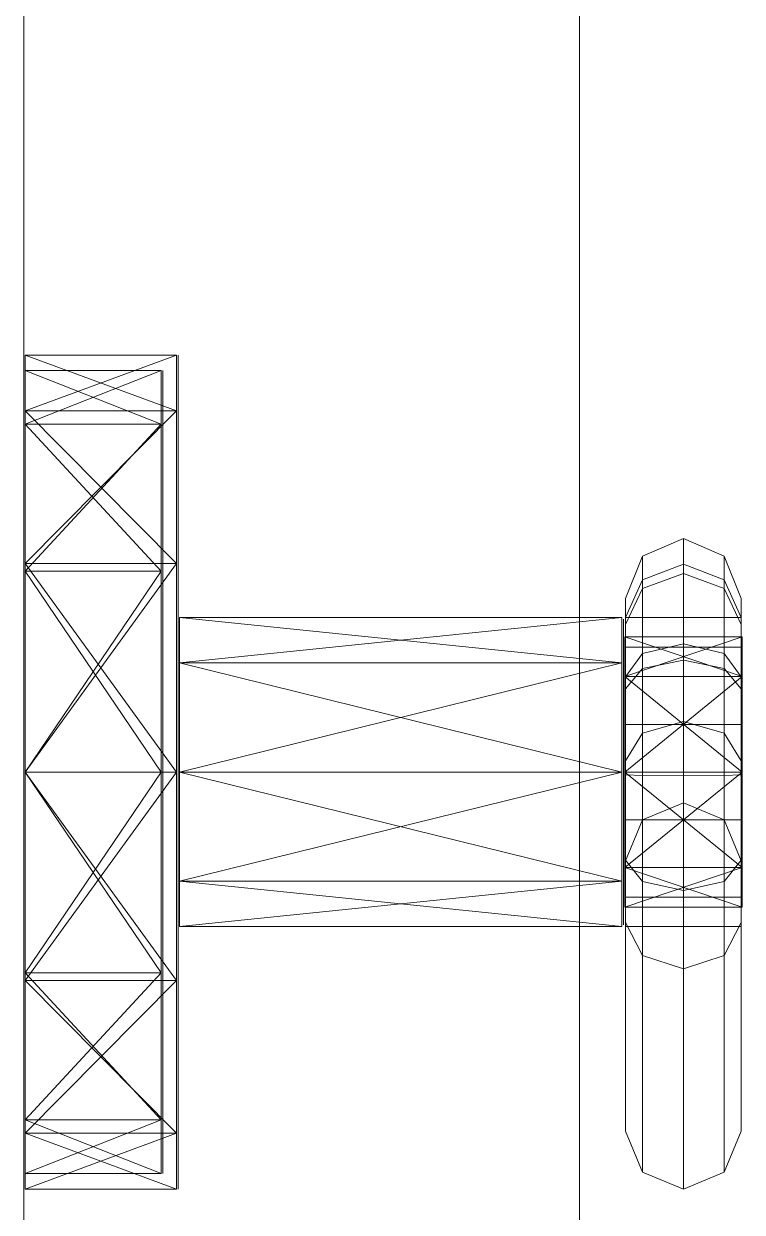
# Model space of a CAD drawing. Header units: millimetres. Extents: x -5300 to 98858, y -5196 to 93886.
# Drawn here: x -110 to -63.5, y 14919.5 to 14996.5 of the extents above; entities that cross this region are included whole.
import ezdxf

# ---------------------------------------------------------------- set-up
doc = ezdxf.new("R2010")
doc.units = ezdxf.units.MM
doc.layers.add('Двери', color=7, linetype='Continuous', lineweight=18, true_color=0x7f7f7f)

# ---------------------------------------------------------------- blocks, each defined once
blk = doc.blocks.new('Дн-9 22045 - Дн-9-240599-Подвал')
at = {"layer": 'Двери', "color": 254, "true_color": 0xd4d4d4}
for p, q in [((-110, 14110), (-110, 15490)), ((-110, 15490), (-110, 14110)), ((-110, 14110), (-110, 15490)), ((-110, 15490), (-110, 14110)), ((-74, 15490), (-74, 14110)), ((-74, 15490), (-74, 14110)), ((-110, 14918), (-110, 14998)), ((-110, 14998), (-110, 14918)), ((-110, 14918), (-110, 14998)), ((-110, 14998), (-110, 14918)), ((-110, 14998), (-110, 14098)), ((-110, 14098), (-110, 14998)), ((-110, 14998), (-110, 14918)), ((-110, 14918), (-110, 14998)), ((-110, 14918), (-110, 14998)), ((-110, 14998), (-110, 14098)), ((-110, 14098), (-110, 14998)), ((-110, 14998), (-110, 14918)), ((-110, 14971.297), (-110, 14974.9)), ((-110, 14974.9), (-110, 14971.297)), ((-110, 14970.604), (-110, 14974.9)), ((-110, 14974.9), (-110, 14974.1)), ((-110, 14974.9), (-110, 14970.604)), ((-110, 14971.297), (-110, 14974.9)), ((-110, 14974.9), (-110, 14971.297)), ((-110, 14970.604), (-110, 14974.9)), ((-110, 14974.1), (-110, 14974.9)), ((-110, 14974.9), (-110, 14970.604)), ((-109.9, 14971.383), (-109.9, 14975)), ((-109.9, 14975), (-109.9, 14971.383)), ((-100.1, 14975), (-109.9, 14975)), ((-109.9, 14971.383), (-100.1, 14975)), ((-109.9, 14975), (-100.1, 14971.383)), ((-109.9, 14971.383), (-109.9, 14975)), ((-109.9, 14975), (-109.9, 14971.383)), ((-109.9, 14975), (-100.1, 14975)), ((-100.1, 14971.383), (-109.9, 14975)), ((-100.1, 14975), (-109.9, 14971.383)), ((-100.1, 14971.383), (-100.1, 14975)), ((-100.1, 14975), (-100.1, 14971.383)), ((-100.1, 14971.383), (-100.1, 14975)), ((-100.1, 14975), (-100.1, 14971.383)), ((-100, 14971.383), (-100, 14975)), ((-100, 14975), (-100, 14971.383)), ((-100, 14971.383), (-100, 14975)), ((-100, 14975), (-100, 14971.383)), ((-100, 14961.5), (-100, 14975)), ((-100, 14975), (-100, 14961.5)), ((-110, 14970.604), (-110, 14974.1)), ((-110, 14974.1), (-110, 14970.604)), ((-110, 14970.604), (-110, 14974.1)), ((-110, 14974.1), (-110, 14970.604)), ((-109.9, 14970.516), (-109.9, 14974)), ((-109.9, 14974), (-109.9, 14970.516)), ((-109.9, 14974), (-101.1, 14974)), ((-109.9, 14970.516), (-101.1, 14974)), ((-109.9, 14974), (-101.1, 14970.516)), ((-109.9, 14970.516), (-109.9, 14974)), ((-109.9, 14974), (-109.9, 14970.516)), ((-101.1, 14974), (-109.9, 14974)), ((-101.1, 14970.516), (-109.9, 14974)), ((-101.1, 14974), (-109.9, 14970.516)), ((-101.1, 14970.516), (-101.1, 14974)), ((-101.1, 14974), (-101.1, 14970.516)), ((-101.1, 14970.516), (-101.1, 14974)), ((-101.1, 14974), (-101.1, 14970.516)), ((-101, 14970.516), (-101, 14974)), ((-101, 14974), (-101, 14970.516)), ((-101, 14970.516), (-101, 14974)), ((-101, 14974), (-101, 14970.516)), ((-110, 14961.45), (-110, 14971.297)), ((-110, 14961.45), (-110, 14971.297)), ((-110, 14971.297), (-110, 14970.604)), ((-110, 14971.297), (-110, 14970.604)), ((-110, 14961.45), (-110, 14971.297)), ((-110, 14971.297), (-110, 14961.45)), ((-110, 14970.604), (-110, 14971.297)), ((-110, 14970.604), (-110, 14971.297)), ((-109.9, 14961.5), (-109.9, 14971.383)), ((-109.9, 14961.5), (-109.9, 14971.383)), ((-100.1, 14961.5), (-109.9, 14971.383)), ((-109.9, 14961.5), (-100.1, 14971.383)), ((-100.1, 14971.383), (-109.9, 14971.383)), ((-100.1, 14971.383), (-109.9, 14971.383)), ((-109.9, 14961.5), (-109.9, 14971.383)), ((-109.9, 14971.383), (-109.9, 14961.5)), ((-109.9, 14961.5), (-100.1, 14971.383)), ((-109.9, 14971.383), (-100.1, 14971.383)), ((-109.9, 14971.383), (-100.1, 14971.383)), ((-109.9, 14971.383), (-100.1, 14961.5)), ((-100.1, 14961.5), (-100.1, 14971.383)), ((-100.1, 14961.5), (-100.1, 14971.383)), ((-100.1, 14961.5), (-100.1, 14971.383)), ((-100.1, 14971.383), (-100.1, 14961.5)), ((-100, 14961.5), (-100, 14971.383)), ((-100, 14971.383), (-100, 14961.5)), ((-100, 14934.5), (-100, 14971.383)), ((-100, 14924.617), (-100, 14971.383)), ((-100, 14924.617), (-100, 14971.383)), ((-100, 14924.617), (-100, 14971.383)), ((-100, 14971.383), (-100, 14971.383)), ((-100, 14961.5), (-100, 14971.383)), ((-100, 14971.383), (-100, 14961.5)), ((-110, 14961.05), (-110, 14970.604)), ((-110, 14961.05), (-110, 14970.604)), ((-110, 14961.45), (-110, 14970.604)), ((-110, 14961.45), (-110, 14970.604)), ((-110, 14961.05), (-110, 14970.604)), ((-110, 14970.604), (-110, 14961.05)), ((-110, 14961.45), (-110, 14970.604)), ((-110, 14970.604), (-110, 14961.45)), ((-109.9, 14961), (-109.9, 14970.516)), ((-109.9, 14961), (-109.9, 14970.516)), ((-101.1, 14961), (-109.9, 14970.516)), ((-109.9, 14961), (-101.1, 14970.516)), ((-109.9, 14970.516), (-101.1, 14970.516)), ((-109.9, 14970.516), (-101.1, 14970.516)), ((-109.9, 14961), (-109.9, 14970.516)), ((-109.9, 14970.516), (-109.9, 14961)), ((-109.9, 14961), (-101.1, 14970.516)), ((-101.1, 14970.516), (-109.9, 14970.516)), ((-101.1, 14970.516), (-109.9, 14970.516)), ((-109.9, 14970.516), (-101.1, 14961)), ((-101.1, 14961), (-101.1, 14970.516)), ((-101.1, 14961), (-101.1, 14970.516)), ((-101.1, 14961), (-101.1, 14970.516)), ((-101.1, 14970.516), (-101.1, 14961)), ((-101, 14961), (-101, 14970.516)), ((-101, 14970.516), (-101, 14961)), ((-101, 14970.516), (-101, 14970.516)), ((-101, 14970.516), (-101, 14925.483)), ((-101, 14970.516), (-101, 14935)), ((-101, 14970.516), (-101, 14925.483)), ((-101, 14970.516), (-101, 14925.483)), ((-101, 14961), (-101, 14970.516)), ((-101, 14970.516), (-101, 14961)), ((-101, 14948), (-101, 14970.516)), ((-101, 14925.483), (-101, 14970.516)), ((-101, 14925.483), (-101, 14970.516)), ((-101, 14925.483), (-101, 14970.516)), ((-101, 14948), (-101, 14970.516)), ((-101, 14970.516), (-101, 14970.516)), ((-69.917, 14961.981), (-67.265, 14963.115)), ((-67.265, 14963.115), (-69.917, 14961.981)), ((-69.917, 14961.98), (-67.265, 14963.115)), ((-67.265, 14963.115), (-69.917, 14961.981)), ((-67.265, 14963.115), (-64.613, 14961.981)), ((-67.265, 14961.457), (-67.265, 14963.115)), ((-64.613, 14961.981), (-67.265, 14963.115)), ((-67.265, 14963.115), (-67.265, 14960.847)), ((-67.265, 14963.115), (-64.613, 14961.981)), ((-67.265, 14960.847), (-67.265, 14963.115)), ((-64.613, 14961.981), (-67.265, 14963.115)), ((-67.265, 14963.115), (-67.265, 14961.457)), ((-67.265, 14963.115), (-67.265, 14961.457)), ((-67.265, 14960.847), (-67.265, 14963.115)), ((-67.265, 14963.115), (-67.265, 14960.847)), ((-67.265, 14961.457), (-67.265, 14963.115)), ((-109.9, 14948), (-109.9, 14961.5)), ((-109.9, 14948), (-109.9, 14961.5)), ((-109.9, 14948), (-100.1, 14961.5)), ((-100.1, 14961.5), (-109.9, 14961.5)), ((-100.1, 14948), (-109.9, 14961.5)), ((-100.1, 14961.5), (-109.9, 14961.5)), ((-109.9, 14948), (-109.9, 14961.5)), ((-109.9, 14961.5), (-109.9, 14948)), ((-109.9, 14948), (-100.1, 14961.5)), ((-109.9, 14961.5), (-100.1, 14961.5)), ((-109.9, 14961.5), (-100.1, 14961.5)), ((-109.9, 14961.5), (-100.1, 14948)), ((-100.1, 14948), (-100.1, 14961.5)), ((-100.1, 14948), (-100.1, 14961.5)), ((-100.1, 14948), (-100.1, 14961.5)), ((-100.1, 14961.5), (-100.1, 14948)), ((-100, 14948), (-100, 14961.5)), ((-100, 14948), (-100, 14961.5)), ((-100, 14934.5), (-100, 14961.5)), ((-100, 14924.617), (-100, 14961.5)), ((-100, 14934.5), (-100, 14961.5)), ((-100, 14948), (-100, 14961.5)), ((-100, 14961.5), (-100, 14948)), ((-100, 14961.5), (-100, 14961.5)), ((-100, 14961.5), (-100, 14934.5)), ((-100, 14961.5), (-100, 14934.5)), ((-100, 14961.5), (-100, 14934.5)), ((-69.917, 14961.981), (-71.015, 14959.241)), ((-71.015, 14959.241), (-69.917, 14961.981)), ((-69.917, 14961.981), (-71.015, 14959.241)), ((-71.015, 14959.241), (-69.917, 14961.981)), ((-69.917, 14960.446), (-69.917, 14961.981)), ((-69.917, 14961.981), (-69.917, 14959.882)), ((-69.917, 14961.981), (-69.917, 14960.446)), ((-69.917, 14960.446), (-69.917, 14961.981)), ((-69.917, 14961.981), (-69.917, 14959.882)), ((-69.917, 14959.882), (-69.917, 14961.981)), ((-69.917, 14961.981), (-69.917, 14960.446)), ((-69.917, 14959.882), (-69.917, 14961.98)), ((-64.613, 14961.981), (-63.515, 14959.241)), ((-64.613, 14960.446), (-64.613, 14961.981)), ((-63.515, 14959.241), (-64.613, 14961.981)), ((-64.613, 14961.981), (-64.613, 14959.882)), ((-64.613, 14961.981), (-63.515, 14959.241)), ((-64.613, 14959.882), (-64.613, 14961.981)), ((-63.515, 14959.241), (-64.613, 14961.981)), ((-64.613, 14961.981), (-64.613, 14960.446)), ((-64.613, 14961.981), (-64.613, 14960.446)), ((-64.613, 14959.882), (-64.613, 14961.981)), ((-64.613, 14961.981), (-64.613, 14959.882)), ((-64.613, 14960.446), (-64.613, 14961.981)), ((-110, 14948), (-110, 14961.45)), ((-110, 14948), (-110, 14961.45)), ((-110, 14961.45), (-110, 14961.05)), ((-110, 14961.45), (-110, 14961.05)), ((-110, 14948), (-110, 14961.45)), ((-110, 14961.45), (-110, 14948)), ((-110, 14961.05), (-110, 14961.45)), ((-110, 14961.05), (-110, 14961.45)), ((-110, 14948), (-110, 14961.05)), ((-110, 14948), (-110, 14961.05)), ((-110, 14948), (-110, 14961.05)), ((-110, 14948), (-110, 14961.05)), ((-110, 14948), (-110, 14961.05)), ((-110, 14961.05), (-110, 14948)), ((-110, 14948), (-110, 14961.05)), ((-110, 14961.05), (-110, 14948)), ((-109.9, 14948), (-109.9, 14961)), ((-109.9, 14948), (-109.9, 14961)), ((-101.1, 14948), (-109.9, 14961)), ((-109.9, 14961), (-101.1, 14961)), ((-109.9, 14948), (-101.1, 14961)), ((-109.9, 14961), (-101.1, 14961)), ((-109.9, 14948), (-109.9, 14961)), ((-109.9, 14961), (-109.9, 14948)), ((-101.1, 14948), (-109.9, 14961)), ((-101.1, 14961), (-109.9, 14961)), ((-101.1, 14961), (-109.9, 14961)), ((-101.1, 14961), (-109.9, 14948)), ((-101.1, 14948), (-101.1, 14961)), ((-101.1, 14948), (-101.1, 14961)), ((-101.1, 14948), (-101.1, 14961)), ((-101.1, 14961), (-101.1, 14948)), ((-101, 14948), (-101, 14961)), ((-101, 14961), (-101, 14948)), ((-101, 14961), (-101, 14925.483)), ((-101, 14961), (-101, 14935)), ((-101, 14961), (-101, 14935)), ((-101, 14948), (-101, 14961)), ((-101, 14948), (-101, 14961)), ((-69.917, 14960.446), (-67.265, 14961.457)), ((-67.265, 14961.457), (-69.917, 14960.446)), ((-69.917, 14960.446), (-67.265, 14961.457)), ((-67.265, 14961.457), (-69.917, 14960.446)), ((-69.917, 14959.882), (-67.265, 14960.847)), ((-67.265, 14960.847), (-69.917, 14959.882)), ((-69.917, 14959.882), (-67.265, 14960.847)), ((-67.265, 14960.847), (-69.917, 14959.882)), ((-67.265, 14961.457), (-64.613, 14960.446)), ((-67.265, 14956.301), (-67.265, 14961.457)), ((-64.613, 14960.446), (-67.265, 14961.457)), ((-67.265, 14961.457), (-64.613, 14960.446)), ((-64.613, 14960.446), (-67.265, 14961.457)), ((-67.265, 14961.457), (-67.265, 14956.301)), ((-67.265, 14961.457), (-67.265, 14956.301)), ((-67.265, 14956.301), (-67.265, 14961.457)), ((-67.265, 14960.847), (-64.613, 14959.882)), ((-64.613, 14959.882), (-67.265, 14960.847)), ((-67.265, 14960.847), (-67.265, 14955.24)), ((-67.265, 14960.847), (-64.613, 14959.882)), ((-67.265, 14955.241), (-67.265, 14960.847)), ((-64.613, 14959.882), (-67.265, 14960.847)), ((-67.265, 14955.24), (-67.265, 14960.847)), ((-67.265, 14960.847), (-67.265, 14955.24)), ((-69.917, 14960.446), (-71.015, 14958.007)), ((-71.015, 14958.007), (-69.917, 14960.446)), ((-69.917, 14960.446), (-71.015, 14958.007)), ((-71.015, 14958.007), (-69.917, 14960.446)), ((-69.917, 14955.678), (-69.917, 14960.446)), ((-69.917, 14960.446), (-69.917, 14955.678)), ((-69.917, 14955.678), (-69.917, 14960.446)), ((-69.917, 14960.446), (-69.917, 14955.678)), ((-64.613, 14960.446), (-63.515, 14958.007)), ((-64.613, 14955.678), (-64.613, 14960.446)), ((-63.515, 14958.007), (-64.613, 14960.446)), ((-64.613, 14960.446), (-63.515, 14958.007)), ((-63.515, 14958.007), (-64.613, 14960.446)), ((-64.613, 14960.446), (-64.613, 14955.678)), ((-64.613, 14960.446), (-64.613, 14955.678)), ((-64.613, 14955.678), (-64.613, 14960.446)), ((-69.917, 14959.882), (-71.015, 14957.554)), ((-71.015, 14957.554), (-69.917, 14959.882)), ((-69.917, 14959.882), (-71.015, 14957.554)), ((-71.015, 14957.554), (-69.917, 14959.882)), ((-71.015, 14958.007), (-71.015, 14959.241)), ((-71.015, 14959.241), (-71.015, 14957.554)), ((-71.015, 14957.554), (-71.015, 14959.241)), ((-71.015, 14959.241), (-71.015, 14958.007)), ((-71.015, 14959.241), (-71.015, 14958.007)), ((-71.015, 14957.554), (-71.015, 14959.241)), ((-71.015, 14959.241), (-71.015, 14957.554)), ((-71.015, 14958.007), (-71.015, 14959.241)), ((-69.917, 14959.882), (-69.917, 14954.697)), ((-69.917, 14954.697), (-69.917, 14959.882)), ((-69.917, 14959.882), (-69.917, 14954.697)), ((-69.917, 14954.697), (-69.917, 14959.882)), ((-64.613, 14959.882), (-63.515, 14957.554)), ((-63.515, 14957.554), (-64.613, 14959.882)), ((-64.613, 14959.882), (-64.613, 14954.697)), ((-64.613, 14959.882), (-63.515, 14957.554)), ((-64.613, 14954.697), (-64.613, 14959.882)), ((-63.515, 14957.554), (-64.613, 14959.882)), ((-64.613, 14954.697), (-64.613, 14959.882)), ((-64.613, 14959.882), (-64.613, 14954.697)), ((-63.515, 14959.241), (-63.515, 14958.007)), ((-63.515, 14957.554), (-63.515, 14959.241)), ((-63.515, 14959.241), (-63.515, 14957.554)), ((-63.515, 14958.007), (-63.515, 14959.241)), ((-63.515, 14959.241), (-63.515, 14958.007)), ((-63.515, 14957.554), (-63.515, 14959.241)), ((-63.515, 14959.241), (-63.515, 14957.554)), ((-63.515, 14958.007), (-63.515, 14959.241)), ((-100, 14955.071), (-100, 14958)), ((-100, 14958), (-100, 14955.071)), ((-100, 14948), (-100, 14958)), ((-100, 14958), (-100, 14948)), ((-100, 14955.071), (-100, 14958)), ((-100, 14958), (-100, 14955.071)), ((-99.9, 14955.071), (-99.9, 14958)), ((-99.9, 14955.071), (-99.9, 14958)), ((-71.25, 14958), (-99.9, 14958)), ((-99.9, 14955.071), (-71.25, 14958)), ((-71.25, 14955.071), (-99.9, 14958)), ((-99.9, 14955.071), (-99.9, 14958)), ((-99.9, 14958), (-99.9, 14955.071)), ((-99.9, 14958), (-71.25, 14958)), ((-71.25, 14955.071), (-99.9, 14958)), ((-71.25, 14958), (-99.9, 14955.071)), ((-71.25, 14955.071), (-71.25, 14958)), ((-71.25, 14955.071), (-71.25, 14958)), ((-71.25, 14955.071), (-71.25, 14958)), ((-71.25, 14958), (-71.25, 14955.071)), ((-71.15, 14955), (-71.15, 14957.9)), ((-71.15, 14955), (-71.15, 14957.9)), ((-71.15, 14954.258), (-71.15, 14957.9)), ((-71.15, 14954.258), (-71.15, 14957.9)), ((-71.15, 14956.85), (-71.15, 14957.9)), ((-71.15, 14955), (-71.15, 14957.9)), ((-71.15, 14957.9), (-71.15, 14955)), ((-71.15, 14957.9), (-71.15, 14956.85)), ((-71.015, 14954.173), (-71.015, 14958.007)), ((-71.015, 14958.007), (-71.015, 14954.173)), ((-71.015, 14958.007), (-71.015, 14954.173)), ((-71.015, 14954.173), (-71.015, 14958.007)), ((-71.015, 14958), (-63.515, 14958)), ((-71.015, 14956.09), (-71.015, 14958)), ((-63.515, 14958), (-71.015, 14958)), ((-71.015, 14958), (-71.015, 14956.09)), ((-71.015, 14958), (-63.515, 14958)), ((-71.015, 14956.09), (-71.015, 14958)), ((-63.515, 14958), (-71.015, 14958)), ((-71.015, 14958), (-71.015, 14956.09)), ((-71.015, 14956.09), (-71.015, 14958)), ((-71.015, 14958), (-71.015, 14956.09)), ((-71.015, 14956.09), (-71.015, 14958)), ((-71.015, 14958), (-71.015, 14956.09)), ((-63.515, 14958.007), (-63.515, 14954.173)), ((-63.515, 14954.173), (-63.515, 14958.007)), ((-63.515, 14958.007), (-63.515, 14954.173)), ((-63.515, 14954.173), (-63.515, 14958.007)), ((-63.515, 14958), (-63.515, 14956.09)), ((-63.515, 14956.09), (-63.515, 14958)), ((-63.515, 14958), (-63.515, 14956.09)), ((-63.515, 14956.09), (-63.515, 14958)), ((-63.515, 14958), (-63.515, 14956.09)), ((-63.515, 14956.09), (-63.515, 14958)), ((-63.515, 14958), (-63.515, 14956.09)), ((-63.515, 14956.09), (-63.515, 14958)), ((-71.015, 14957.554), (-71.015, 14953.384)), ((-71.015, 14953.384), (-71.015, 14957.554)), ((-71.015, 14953.384), (-71.015, 14957.554)), ((-71.015, 14957.554), (-71.015, 14953.384)), ((-63.515, 14953.384), (-63.515, 14957.554)), ((-63.515, 14957.554), (-63.515, 14953.384)), ((-63.515, 14953.384), (-63.515, 14957.554)), ((-63.515, 14957.554), (-63.515, 14953.384)), ((-71.15, 14954.258), (-71.15, 14956.85)), ((-71.15, 14954.258), (-71.15, 14956.85)), ((-71.15, 14954.258), (-71.15, 14956.85)), ((-71.15, 14956.85), (-71.15, 14954.258)), ((-71.15, 14955), (-71.15, 14956.85)), ((-71.15, 14956.85), (-71.15, 14955)), ((-71.05, 14954.187), (-71.05, 14956.75)), ((-71.05, 14954.187), (-71.05, 14956.75)), ((-63.45, 14956.75), (-71.05, 14956.75)), ((-71.05, 14954.187), (-63.45, 14956.75)), ((-71.05, 14954.187), (-63.45, 14956.75)), ((-71.05, 14954.187), (-71.05, 14956.75)), ((-71.05, 14956.75), (-71.05, 14954.187)), ((-71.05, 14956.75), (-63.45, 14956.75)), ((-71.05, 14954.187), (-63.45, 14956.75)), ((-71.05, 14956.75), (-63.45, 14954.187)), ((-71.015, 14956.09), (-63.515, 14956.09)), ((-71.015, 14951.09), (-71.015, 14956.09)), ((-63.515, 14956.09), (-71.015, 14956.09)), ((-71.015, 14956.09), (-63.515, 14956.09)), ((-63.515, 14956.09), (-71.015, 14956.09)), ((-71.015, 14956.09), (-71.015, 14951.09)), ((-71.015, 14956.09), (-63.515, 14956.09)), ((-71.015, 14951.09), (-71.015, 14956.09)), ((-63.515, 14956.09), (-71.015, 14956.09)), ((-71.015, 14956.09), (-63.515, 14956.09)), ((-63.515, 14956.09), (-71.015, 14956.09)), ((-71.015, 14956.09), (-71.015, 14951.09)), ((-71.015, 14951.09), (-71.015, 14956.09)), ((-71.015, 14956.09), (-71.015, 14951.09)), ((-71.015, 14951.09), (-71.015, 14956.09)), ((-71.015, 14956.09), (-71.015, 14951.09)), ((-69.917, 14955.678), (-67.265, 14956.301)), ((-67.265, 14956.301), (-69.917, 14955.678)), ((-69.917, 14955.678), (-67.265, 14956.301)), ((-67.265, 14956.301), (-69.917, 14955.678)), ((-67.265, 14956.301), (-64.613, 14955.678)), ((-67.265, 14951.272), (-67.265, 14956.301)), ((-64.613, 14955.678), (-67.265, 14956.301)), ((-67.265, 14956.301), (-64.613, 14955.678)), ((-64.613, 14955.678), (-67.265, 14956.301)), ((-67.265, 14956.301), (-67.265, 14951.272)), ((-67.265, 14956.301), (-67.265, 14951.272)), ((-67.265, 14951.272), (-67.265, 14956.301)), ((-63.515, 14956.09), (-63.515, 14951.09)), ((-63.515, 14951.09), (-63.515, 14956.09)), ((-63.515, 14956.09), (-63.515, 14951.09)), ((-63.515, 14951.09), (-63.515, 14956.09)), ((-63.515, 14956.09), (-63.515, 14951.09)), ((-63.515, 14951.09), (-63.515, 14956.09)), ((-63.515, 14956.09), (-63.515, 14951.09)), ((-63.515, 14951.09), (-63.515, 14956.09)), ((-63.45, 14954.187), (-63.45, 14956.75)), ((-63.45, 14954.187), (-63.45, 14956.75)), ((-63.45, 14954.187), (-63.45, 14956.75)), ((-63.45, 14956.75), (-63.45, 14954.187)), ((-69.917, 14955.678), (-71.015, 14954.173)), ((-71.015, 14954.173), (-69.917, 14955.678)), ((-69.917, 14955.678), (-71.015, 14954.173)), ((-71.015, 14954.173), (-69.917, 14955.678)), ((-69.917, 14950.529), (-69.917, 14955.678)), ((-69.917, 14955.678), (-69.917, 14950.529)), ((-69.917, 14950.529), (-69.917, 14955.678)), ((-69.917, 14955.678), (-69.917, 14950.529)), ((-64.613, 14955.678), (-63.515, 14954.173)), ((-64.613, 14950.529), (-64.613, 14955.678)), ((-63.515, 14954.173), (-64.613, 14955.678)), ((-64.613, 14955.678), (-63.515, 14954.173)), ((-63.515, 14954.173), (-64.613, 14955.678)), ((-64.613, 14955.678), (-64.613, 14950.529)), ((-64.613, 14955.678), (-64.613, 14950.529)), ((-64.613, 14950.529), (-64.613, 14955.678)), ((-100, 14948), (-100, 14955.071)), ((-100, 14955.071), (-100, 14948)), ((-100, 14948), (-100, 14955.071)), ((-100, 14948), (-100, 14955.071)), ((-100, 14940.929), (-100, 14955.071)), ((-100, 14940.929), (-100, 14955.071)), ((-100, 14940.929), (-100, 14955.071)), ((-100, 14955.071), (-100, 14955.071)), ((-99.9, 14948), (-99.9, 14955.071)), ((-99.9, 14948), (-99.9, 14955.071)), ((-71.25, 14948), (-99.9, 14955.071)), ((-71.25, 14955.071), (-99.9, 14955.071)), ((-99.9, 14948), (-71.25, 14955.071)), ((-71.25, 14955.071), (-99.9, 14955.071)), ((-99.9, 14948), (-99.9, 14955.071)), ((-99.9, 14955.071), (-99.9, 14948)), ((-99.9, 14948), (-71.25, 14955.071)), ((-99.9, 14955.071), (-71.25, 14955.071)), ((-99.9, 14955.071), (-71.25, 14955.071)), ((-71.25, 14955.071), (-99.9, 14948)), ((-71.25, 14948), (-71.25, 14955.071)), ((-71.25, 14948), (-71.25, 14955.071)), ((-71.25, 14948), (-71.25, 14955.071)), ((-71.25, 14955.071), (-71.25, 14948)), ((-71.15, 14948), (-71.15, 14955)), ((-71.15, 14948), (-71.15, 14955)), ((-71.15, 14954.258), (-71.15, 14955)), ((-71.15, 14954.258), (-71.15, 14955)), ((-71.15, 14948), (-71.15, 14955)), ((-71.15, 14955), (-71.15, 14948)), ((-71.15, 14948), (-71.15, 14955)), ((-71.15, 14955), (-71.15, 14954.258)), ((-71.15, 14955), (-71.15, 14954.258)), ((-71.15, 14955), (-71.15, 14948)), ((-69.917, 14954.697), (-71.015, 14953.384)), ((-71.015, 14953.384), (-69.917, 14954.697)), ((-69.917, 14954.697), (-71.015, 14953.384)), ((-71.015, 14953.384), (-69.917, 14954.697)), ((-69.917, 14954.697), (-67.265, 14955.24)), ((-67.265, 14955.24), (-69.917, 14954.697)), ((-69.917, 14954.697), (-67.265, 14955.24)), ((-67.265, 14955.24), (-69.917, 14954.697)), ((-69.917, 14954.697), (-69.917, 14947.771)), ((-69.917, 14947.771), (-69.917, 14954.697)), ((-69.917, 14954.697), (-69.917, 14947.771)), ((-69.917, 14947.771), (-69.917, 14954.697)), ((-64.613, 14954.697), (-67.265, 14955.241)), ((-67.265, 14955.24), (-64.613, 14954.697)), ((-64.613, 14954.697), (-67.265, 14955.24)), ((-67.265, 14955.24), (-67.265, 14947.753)), ((-67.265, 14955.24), (-64.613, 14954.697)), ((-67.265, 14947.752), (-67.265, 14955.24)), ((-67.265, 14947.753), (-67.265, 14955.24)), ((-67.265, 14955.24), (-67.265, 14947.753)), ((-64.613, 14954.697), (-63.515, 14953.384)), ((-63.515, 14953.384), (-64.613, 14954.697)), ((-64.613, 14954.697), (-64.613, 14947.771)), ((-64.613, 14954.697), (-63.515, 14953.384)), ((-64.613, 14947.771), (-64.613, 14954.697)), ((-63.515, 14953.384), (-64.613, 14954.697)), ((-64.613, 14947.771), (-64.613, 14954.697)), ((-64.613, 14954.697), (-64.613, 14947.771)), ((-71.15, 14948), (-71.15, 14954.258)), ((-71.15, 14948), (-71.15, 14954.258)), ((-71.15, 14948), (-71.15, 14954.258)), ((-71.15, 14948), (-71.15, 14954.258)), ((-71.15, 14948), (-71.15, 14954.258)), ((-71.15, 14954.258), (-71.15, 14948)), ((-71.05, 14948), (-71.05, 14954.187)), ((-71.05, 14948), (-71.05, 14954.187)), ((-71.05, 14948), (-63.45, 14954.187)), ((-63.45, 14954.187), (-71.05, 14954.187)), ((-63.45, 14948), (-71.05, 14954.187)), ((-63.45, 14954.187), (-71.05, 14954.187)), ((-71.05, 14948), (-71.05, 14954.187)), ((-71.05, 14954.187), (-71.05, 14948)), ((-71.05, 14948), (-63.45, 14954.187)), ((-71.05, 14954.187), (-63.45, 14954.187)), ((-71.05, 14954.187), (-63.45, 14954.187)), ((-71.05, 14954.187), (-63.45, 14948)), ((-71.015, 14948.736), (-71.015, 14954.173)), ((-71.015, 14954.173), (-71.015, 14948.736)), ((-71.015, 14954.173), (-71.015, 14948.736)), ((-71.015, 14948.736), (-71.015, 14954.173)), ((-63.515, 14954.173), (-63.515, 14948.736)), ((-63.515, 14948.736), (-63.515, 14954.173)), ((-63.515, 14954.173), (-63.515, 14948.736)), ((-63.515, 14948.736), (-63.515, 14954.173)), ((-63.45, 14948), (-63.45, 14954.187)), ((-63.45, 14948), (-63.45, 14954.187)), ((-63.45, 14948), (-63.45, 14954.187)), ((-63.45, 14954.187), (-63.45, 14948)), ((-71.015, 14953.384), (-71.015, 14947.816)), ((-71.015, 14947.816), (-71.015, 14953.384)), ((-71.015, 14947.816), (-71.015, 14953.384)), ((-71.015, 14953.384), (-71.015, 14947.816)), ((-63.515, 14947.816), (-63.515, 14953.384)), ((-63.515, 14953.384), (-63.515, 14947.816)), ((-63.515, 14947.816), (-63.515, 14953.384)), ((-63.515, 14953.384), (-63.515, 14947.816)), ((-63.515, 14951.09), (-71.015, 14951.09)), ((-71.015, 14951.09), (-63.515, 14951.09)), ((-63.515, 14951.09), (-71.015, 14951.09)), ((-71.015, 14951.09), (-71.015, 14944.91)), ((-71.015, 14951.09), (-63.515, 14951.09)), ((-71.015, 14944.91), (-71.015, 14951.09)), ((-63.515, 14951.09), (-71.015, 14951.09)), ((-71.015, 14951.09), (-63.515, 14951.09)), ((-63.515, 14951.09), (-71.015, 14951.09)), ((-71.015, 14951.09), (-71.015, 14944.91)), ((-71.015, 14951.09), (-63.515, 14951.09)), ((-71.015, 14944.91), (-71.015, 14951.09)), ((-71.015, 14944.91), (-71.015, 14951.09)), ((-71.015, 14951.09), (-71.015, 14944.91)), ((-71.015, 14944.91), (-71.015, 14951.09)), ((-71.015, 14951.09), (-71.015, 14944.91)), ((-69.917, 14950.529), (-67.265, 14951.272)), ((-67.265, 14951.272), (-69.917, 14950.529)), ((-69.917, 14950.529), (-67.265, 14951.272)), ((-67.265, 14951.272), (-69.917, 14950.529)), ((-67.265, 14951.272), (-64.613, 14950.529)), ((-67.265, 14946), (-67.265, 14951.272)), ((-64.613, 14950.529), (-67.265, 14951.272)), ((-67.265, 14951.272), (-64.613, 14950.529)), ((-64.613, 14950.529), (-67.265, 14951.272)), ((-67.265, 14951.272), (-67.265, 14946)), ((-67.265, 14951.272), (-67.265, 14946)), ((-67.265, 14946), (-67.265, 14951.272)), ((-63.515, 14944.91), (-63.515, 14951.09)), ((-63.515, 14951.09), (-63.515, 14944.91)), ((-63.515, 14944.91), (-63.515, 14951.09)), ((-63.515, 14951.09), (-63.515, 14944.91)), ((-63.515, 14944.91), (-63.515, 14951.09)), ((-63.515, 14951.09), (-63.515, 14944.91)), ((-63.515, 14944.91), (-63.515, 14951.09)), ((-63.515, 14951.09), (-63.515, 14944.91)), ((-71.015, 14948.736), (-69.917, 14950.529)), ((-69.917, 14950.529), (-71.015, 14948.736)), ((-71.015, 14948.736), (-69.917, 14950.529)), ((-69.917, 14950.529), (-71.015, 14948.736)), ((-69.917, 14944.902), (-69.917, 14950.529)), ((-69.917, 14950.529), (-69.917, 14944.902)), ((-69.917, 14950.529), (-69.917, 14944.902)), ((-69.917, 14944.902), (-69.917, 14950.529)), ((-64.613, 14950.529), (-63.515, 14948.736)), ((-64.613, 14944.902), (-64.613, 14950.529)), ((-63.515, 14948.736), (-64.613, 14950.529)), ((-64.613, 14950.529), (-63.515, 14948.736)), ((-63.515, 14948.736), (-64.613, 14950.529)), ((-64.613, 14950.529), (-64.613, 14944.902)), ((-64.613, 14950.529), (-64.613, 14944.902)), ((-64.613, 14944.902), (-64.613, 14950.529)), ((-71.015, 14948.736), (-71.015, 14942.25)), ((-71.015, 14942.25), (-71.015, 14948.736)), ((-71.015, 14942.25), (-71.015, 14948.736)), ((-71.015, 14948.736), (-71.015, 14942.25)), ((-63.515, 14948.736), (-63.515, 14942.25)), ((-63.515, 14942.25), (-63.515, 14948.736)), ((-63.515, 14948.736), (-63.515, 14942.25)), ((-63.515, 14942.25), (-63.515, 14948.736)), ((-110, 14934.55), (-110, 14948)), ((-110, 14948), (-110, 14934.95)), ((-110, 14934.55), (-110, 14948)), ((-110, 14934.95), (-110, 14948)), ((-110, 14948), (-110, 14948)), ((-110, 14948), (-110, 14934.95)), ((-110, 14934.95), (-110, 14948)), ((-110, 14948), (-110, 14948)), ((-110, 14934.55), (-110, 14948)), ((-110, 14934.95), (-110, 14948)), ((-110, 14948), (-110, 14934.95)), ((-110, 14948), (-110, 14934.55)), ((-110, 14934.95), (-110, 14948)), ((-110, 14948), (-110, 14948)), ((-110, 14948), (-110, 14948)), ((-110, 14948), (-110, 14934.95)), ((-109.9, 14948), (-109.9, 14934.5)), ((-109.9, 14934.5), (-109.9, 14948)), ((-109.9, 14935), (-109.9, 14948)), ((-109.9, 14935), (-109.9, 14948)), ((-100.1, 14934.5), (-109.9, 14948)), ((-100.1, 14948), (-109.9, 14948)), ((-109.9, 14934.5), (-100.1, 14948)), ((-100.1, 14948), (-109.9, 14948)), ((-109.9, 14948), (-101.1, 14948)), ((-109.9, 14948), (-101.1, 14935)), ((-109.9, 14935), (-101.1, 14948)), ((-109.9, 14948), (-101.1, 14948)), ((-109.9, 14934.5), (-109.9, 14948)), ((-109.9, 14948), (-109.9, 14934.5)), ((-109.9, 14935), (-109.9, 14948)), ((-109.9, 14948), (-109.9, 14935)), ((-109.9, 14934.5), (-100.1, 14948)), ((-109.9, 14948), (-100.1, 14948)), ((-109.9, 14948), (-100.1, 14948)), ((-109.9, 14948), (-100.1, 14934.5)), ((-109.9, 14935), (-101.1, 14948)), ((-101.1, 14948), (-109.9, 14948)), ((-101.1, 14948), (-109.9, 14948)), ((-109.9, 14948), (-101.1, 14935)), ((-101.1, 14948), (-101.1, 14935)), ((-101.1, 14935), (-101.1, 14948)), ((-101.1, 14935), (-101.1, 14948)), ((-101.1, 14948), (-101.1, 14935)), ((-101, 14948), (-101, 14935)), ((-101, 14948), (-101, 14935)), ((-101, 14948), (-101, 14935)), ((-101, 14935), (-101, 14948)), ((-101, 14948), (-101, 14925.483)), ((-101, 14925.483), (-101, 14948)), ((-100.1, 14934.5), (-100.1, 14948)), ((-100.1, 14934.5), (-100.1, 14948)), ((-100.1, 14934.5), (-100.1, 14948)), ((-100.1, 14948), (-100.1, 14934.5)), ((-100, 14948), (-100, 14940.929)), ((-100, 14948), (-100, 14940.929)), ((-100, 14948), (-100, 14948)), ((-100, 14948), (-100, 14938)), ((-100, 14948), (-100, 14938)), ((-100, 14948), (-100, 14934.5)), ((-100, 14934.5), (-100, 14948)), ((-100, 14948), (-100, 14940.929)), ((-100, 14940.929), (-100, 14948)), ((-100, 14948), (-100, 14934.5)), ((-100, 14948), (-100, 14934.5)), ((-99.9, 14948), (-99.9, 14940.929)), ((-99.9, 14940.929), (-99.9, 14948)), ((-71.25, 14948), (-99.9, 14948)), ((-71.25, 14948), (-99.9, 14940.929)), ((-71.25, 14940.929), (-99.9, 14948)), ((-71.25, 14948), (-99.9, 14948)), ((-99.9, 14940.929), (-99.9, 14948)), ((-99.9, 14940.929), (-99.9, 14948)), ((-99.9, 14940.929), (-71.25, 14948)), ((-99.9, 14948), (-71.25, 14948)), ((-99.9, 14940.929), (-71.25, 14948)), ((-99.9, 14948), (-71.25, 14948)), ((-71.25, 14940.929), (-71.25, 14948)), ((-71.25, 14940.929), (-71.25, 14948)), ((-71.25, 14940.929), (-71.25, 14948)), ((-71.25, 14940.929), (-71.25, 14948)), ((-71.15, 14941.743), (-71.15, 14948)), ((-71.15, 14948), (-71.15, 14941)), ((-71.15, 14941.743), (-71.15, 14948)), ((-71.15, 14941), (-71.15, 14948)), ((-71.15, 14941.743), (-71.15, 14948)), ((-71.15, 14948), (-71.15, 14948)), ((-71.15, 14941.743), (-71.15, 14948)), ((-71.15, 14948), (-71.15, 14948)), ((-71.15, 14941.743), (-71.15, 14948)), ((-71.15, 14941), (-71.15, 14948)), ((-71.15, 14941.743), (-71.15, 14948)), ((-71.15, 14941), (-71.15, 14948)), ((-71.15, 14941), (-71.15, 14948)), ((-71.15, 14948), (-71.15, 14948)), ((-71.15, 14941), (-71.15, 14948)), ((-71.15, 14948), (-71.15, 14948)), ((-71.05, 14948), (-71.05, 14941.812)), ((-71.05, 14941.812), (-71.05, 14948)), ((-63.45, 14948), (-71.05, 14948)), ((-63.45, 14948), (-71.05, 14941.812)), ((-63.45, 14941.812), (-71.05, 14948)), ((-63.45, 14948), (-71.05, 14948)), ((-71.05, 14941.812), (-71.05, 14948)), ((-71.05, 14941.812), (-71.05, 14948)), ((-71.05, 14941.812), (-63.45, 14948)), ((-71.05, 14948), (-63.45, 14948)), ((-63.45, 14941.812), (-71.05, 14948)), ((-71.05, 14948), (-63.45, 14948)), ((-71.015, 14947.816), (-71.015, 14942.296)), ((-71.015, 14942.296), (-71.015, 14947.816)), ((-69.917, 14947.771), (-71.015, 14947.816)), ((-71.015, 14947.816), (-69.917, 14947.771)), ((-71.015, 14942.296), (-71.015, 14947.816)), ((-69.917, 14947.771), (-71.015, 14947.816)), ((-71.015, 14947.816), (-71.015, 14942.296)), ((-71.015, 14947.816), (-69.917, 14947.771)), ((-69.917, 14947.771), (-67.265, 14947.753)), ((-67.265, 14947.753), (-69.917, 14947.771)), ((-69.917, 14947.771), (-69.917, 14940.905)), ((-69.917, 14947.771), (-67.265, 14947.753)), ((-69.917, 14940.905), (-69.917, 14947.771)), ((-67.265, 14947.753), (-69.917, 14947.771)), ((-69.917, 14947.771), (-69.917, 14940.905)), ((-69.917, 14940.905), (-69.917, 14947.771)), ((-67.265, 14947.753), (-64.613, 14947.771)), ((-64.613, 14947.771), (-67.265, 14947.753)), ((-67.265, 14947.753), (-64.613, 14947.771)), ((-64.613, 14947.771), (-67.265, 14947.752)), ((-67.265, 14947.753), (-67.265, 14940.329)), ((-67.265, 14940.329), (-67.265, 14947.753)), ((-67.265, 14940.329), (-67.265, 14947.753)), ((-67.265, 14947.753), (-67.265, 14940.329)), ((-64.613, 14947.771), (-63.515, 14947.816)), ((-63.515, 14947.816), (-64.613, 14947.771)), ((-64.613, 14947.771), (-63.515, 14947.816)), ((-63.515, 14947.816), (-64.613, 14947.771)), ((-64.613, 14947.771), (-64.613, 14940.905)), ((-64.613, 14940.905), (-64.613, 14947.771)), ((-64.613, 14940.905), (-64.613, 14947.771)), ((-64.613, 14947.771), (-64.613, 14940.905)), ((-63.515, 14942.296), (-63.515, 14947.816)), ((-63.515, 14947.816), (-63.515, 14942.296)), ((-63.515, 14942.296), (-63.515, 14947.816)), ((-63.515, 14947.816), (-63.515, 14942.296)), ((-63.45, 14941.812), (-63.45, 14948)), ((-63.45, 14941.812), (-63.45, 14948)), ((-63.45, 14941.812), (-63.45, 14948)), ((-63.45, 14941.812), (-63.45, 14948)), ((-69.917, 14944.902), (-67.265, 14946)), ((-67.265, 14946), (-69.917, 14944.902)), ((-67.265, 14946), (-69.917, 14944.902)), ((-69.917, 14944.902), (-67.265, 14946)), ((-67.265, 14946), (-64.613, 14944.902)), ((-64.613, 14944.902), (-67.265, 14946)), ((-67.265, 14946), (-67.265, 14946)), ((-64.613, 14944.902), (-67.265, 14946)), ((-67.265, 14946), (-64.613, 14944.902)), ((-67.265, 14946), (-67.265, 14946)), ((-71.015, 14944.91), (-63.515, 14944.91)), ((-63.515, 14944.91), (-71.015, 14944.91)), ((-71.015, 14944.91), (-71.015, 14939.91)), ((-71.015, 14944.91), (-63.515, 14944.91)), ((-71.015, 14939.91), (-71.015, 14944.91)), ((-63.515, 14944.91), (-71.015, 14944.91)), ((-71.015, 14944.91), (-63.515, 14944.91)), ((-63.515, 14944.91), (-71.015, 14944.91)), ((-71.015, 14944.91), (-71.015, 14939.91)), ((-71.015, 14944.91), (-63.515, 14944.91)), ((-71.015, 14939.91), (-71.015, 14944.91)), ((-63.515, 14944.91), (-71.015, 14944.91)), ((-71.015, 14944.91), (-71.015, 14939.91)), ((-71.015, 14939.91), (-71.015, 14944.91)), ((-71.015, 14944.91), (-71.015, 14939.91)), ((-71.015, 14939.91), (-71.015, 14944.91)), ((-69.917, 14944.902), (-71.015, 14942.25)), ((-71.015, 14942.25), (-69.917, 14944.902)), ((-69.917, 14944.902), (-71.015, 14942.25)), ((-71.015, 14942.25), (-69.917, 14944.902)), ((-69.917, 14944.902), (-69.917, 14944.902)), ((-69.917, 14944.902), (-69.917, 14944.902)), ((-64.613, 14944.902), (-63.515, 14942.25)), ((-63.515, 14942.25), (-64.613, 14944.902)), ((-64.613, 14944.902), (-64.613, 14944.902)), ((-63.515, 14942.25), (-64.613, 14944.902)), ((-64.613, 14944.902), (-63.515, 14942.25)), ((-64.613, 14944.902), (-64.613, 14944.902)), ((-63.515, 14939.91), (-63.515, 14944.91)), ((-63.515, 14944.91), (-63.515, 14939.91)), ((-63.515, 14939.91), (-63.515, 14944.91)), ((-63.515, 14944.91), (-63.515, 14939.91)), ((-63.515, 14939.91), (-63.515, 14944.91)), ((-63.515, 14944.91), (-63.515, 14939.91)), ((-63.515, 14939.91), (-63.515, 14944.91)), ((-63.515, 14944.91), (-63.515, 14939.91)), ((-71.015, 14942.296), (-71.015, 14938.257)), ((-71.015, 14938.257), (-71.015, 14942.296)), ((-69.917, 14940.905), (-71.015, 14942.296)), ((-71.015, 14942.296), (-69.917, 14940.905)), ((-71.015, 14938.257), (-71.015, 14942.296)), ((-69.917, 14940.905), (-71.015, 14942.296)), ((-71.015, 14942.296), (-71.015, 14938.257)), ((-71.015, 14942.296), (-69.917, 14940.905)), ((-71.015, 14942.25), (-71.015, 14942.25)), ((-71.015, 14942.25), (-71.015, 14942.25)), ((-64.613, 14940.905), (-63.515, 14942.296)), ((-63.515, 14942.296), (-64.613, 14940.905)), ((-64.613, 14940.905), (-63.515, 14942.296)), ((-63.515, 14942.296), (-64.613, 14940.905)), ((-63.515, 14938.257), (-63.515, 14942.296)), ((-63.515, 14942.296), (-63.515, 14938.257)), ((-63.515, 14938.257), (-63.515, 14942.296)), ((-63.515, 14942.296), (-63.515, 14938.257)), ((-63.515, 14942.25), (-63.515, 14942.25)), ((-63.515, 14942.25), (-63.515, 14942.25)), ((-71.15, 14941.743), (-71.15, 14939.15)), ((-71.15, 14939.15), (-71.15, 14941.743)), ((-71.15, 14941.743), (-71.15, 14941)), ((-71.15, 14941.743), (-71.15, 14938.1)), ((-71.15, 14938.1), (-71.15, 14941.743)), ((-71.15, 14941.743), (-71.15, 14941)), ((-71.15, 14941.743), (-71.15, 14939.15)), ((-71.15, 14939.15), (-71.15, 14941.743)), ((-71.15, 14941.743), (-71.15, 14941)), ((-71.15, 14941.743), (-71.15, 14941)), ((-71.05, 14941.812), (-71.05, 14939.25)), ((-71.05, 14939.25), (-71.05, 14941.812)), ((-63.45, 14941.812), (-71.05, 14941.812)), ((-63.45, 14941.812), (-71.05, 14939.25)), ((-71.05, 14939.25), (-63.45, 14941.812)), ((-63.45, 14941.812), (-71.05, 14941.812)), ((-71.05, 14941.812), (-71.05, 14939.25)), ((-71.05, 14939.25), (-71.05, 14941.812)), ((-63.45, 14941.812), (-71.05, 14941.812)), ((-63.45, 14941.812), (-71.05, 14939.25)), ((-63.45, 14939.25), (-71.05, 14941.812)), ((-63.45, 14941.812), (-71.05, 14941.812)), ((-63.45, 14941.812), (-63.45, 14939.25)), ((-63.45, 14939.25), (-63.45, 14941.812)), ((-63.45, 14941.812), (-63.45, 14939.25)), ((-63.45, 14939.25), (-63.45, 14941.812)), ((-100, 14940.929), (-100, 14938)), ((-100, 14938), (-100, 14940.929)), ((-100, 14940.929), (-100, 14938)), ((-100, 14938), (-100, 14940.929)), ((-100, 14940.929), (-100, 14940.929)), ((-99.9, 14940.929), (-99.9, 14938)), ((-99.9, 14938), (-99.9, 14940.929)), ((-71.25, 14940.929), (-99.9, 14940.929)), ((-71.25, 14940.929), (-99.9, 14938)), ((-71.25, 14938), (-99.9, 14940.929)), ((-71.25, 14940.929), (-99.9, 14940.929)), ((-99.9, 14940.929), (-99.9, 14938)), ((-99.9, 14938), (-99.9, 14940.929)), ((-71.25, 14940.929), (-99.9, 14940.929)), ((-99.9, 14940.929), (-71.25, 14938)), ((-99.9, 14938), (-71.25, 14940.929)), ((-71.25, 14940.929), (-99.9, 14940.929)), ((-71.25, 14940.929), (-71.25, 14938)), ((-71.25, 14938), (-71.25, 14940.929)), ((-71.25, 14940.929), (-71.25, 14938)), ((-71.25, 14938), (-71.25, 14940.929)), ((-71.15, 14941), (-71.15, 14938.1)), ((-71.15, 14938.1), (-71.15, 14941)), ((-71.15, 14941), (-71.15, 14938.1)), ((-71.15, 14938.1), (-71.15, 14941)), ((-71.15, 14941), (-71.15, 14939.15)), ((-71.15, 14939.15), (-71.15, 14941)), ((-69.917, 14940.905), (-67.265, 14940.329)), ((-67.265, 14940.329), (-69.917, 14940.905)), ((-69.917, 14940.905), (-69.917, 14936.133)), ((-69.917, 14940.905), (-67.265, 14940.329)), ((-69.917, 14936.133), (-69.917, 14940.905)), ((-67.265, 14940.329), (-69.917, 14940.905)), ((-69.917, 14940.905), (-69.917, 14936.133)), ((-69.917, 14936.133), (-69.917, 14940.905)), ((-67.265, 14940.329), (-64.613, 14940.905)), ((-64.613, 14940.905), (-67.265, 14940.329)), ((-67.265, 14940.329), (-64.613, 14940.905)), ((-64.613, 14940.905), (-67.265, 14940.329)), ((-64.613, 14940.905), (-64.613, 14936.133)), ((-64.613, 14936.133), (-64.613, 14940.905)), ((-64.613, 14936.133), (-64.613, 14940.905)), ((-64.613, 14940.905), (-64.613, 14936.133)), ((-67.265, 14940.329), (-67.265, 14935.253)), ((-67.265, 14935.253), (-67.265, 14940.329)), ((-67.265, 14935.253), (-67.265, 14940.329)), ((-67.265, 14940.329), (-67.265, 14935.253)), ((-63.45, 14939.25), (-71.05, 14939.25)), ((-63.45, 14939.25), (-71.05, 14939.25)), ((-71.015, 14939.91), (-63.515, 14939.91)), ((-63.515, 14939.91), (-71.015, 14939.91)), ((-71.015, 14939.91), (-71.015, 14938)), ((-71.015, 14939.91), (-63.515, 14939.91)), ((-71.015, 14938), (-71.015, 14939.91)), ((-63.515, 14939.91), (-71.015, 14939.91)), ((-71.015, 14939.91), (-63.515, 14939.91)), ((-63.515, 14939.91), (-71.015, 14939.91)), ((-71.015, 14939.91), (-71.015, 14938)), ((-71.015, 14939.91), (-63.515, 14939.91)), ((-71.015, 14938), (-71.015, 14939.91)), ((-63.515, 14939.91), (-71.015, 14939.91)), ((-71.015, 14939.91), (-71.015, 14938)), ((-71.015, 14938), (-71.015, 14939.91)), ((-71.015, 14939.91), (-71.015, 14938)), ((-71.015, 14938), (-71.015, 14939.91)), ((-63.515, 14938), (-63.515, 14939.91)), ((-63.515, 14939.91), (-63.515, 14938)), ((-63.515, 14938), (-63.515, 14939.91)), ((-63.515, 14939.91), (-63.515, 14938)), ((-63.515, 14938), (-63.515, 14939.91)), ((-63.515, 14939.91), (-63.515, 14938)), ((-63.515, 14938), (-63.515, 14939.91)), ((-63.515, 14939.91), (-63.515, 14938)), ((-71.15, 14939.15), (-71.15, 14938.1)), ((-71.15, 14939.15), (-71.15, 14938.1)), ((-71.25, 14938), (-99.9, 14938)), ((-71.25, 14938), (-99.9, 14938)), ((-71.015, 14938.257), (-71.015, 14924.75)), ((-71.015, 14924.75), (-71.015, 14938.257)), ((-69.917, 14936.133), (-71.015, 14938.257)), ((-71.015, 14938.257), (-69.917, 14936.133)), ((-71.015, 14924.75), (-71.015, 14938.257)), ((-69.917, 14936.133), (-71.015, 14938.257)), ((-71.015, 14938.257), (-71.015, 14924.75)), ((-71.015, 14938.257), (-69.917, 14936.133)), ((-71.015, 14938), (-63.515, 14938)), ((-63.515, 14938), (-71.015, 14938)), ((-71.015, 14938), (-63.515, 14938)), ((-63.515, 14938), (-71.015, 14938)), ((-64.613, 14936.133), (-63.515, 14938.257)), ((-63.515, 14938.257), (-64.613, 14936.133)), ((-64.613, 14936.133), (-63.515, 14938.257)), ((-63.515, 14938.257), (-64.613, 14936.133)), ((-63.515, 14924.75), (-63.515, 14938.257)), ((-63.515, 14938.257), (-63.515, 14924.75)), ((-63.515, 14924.75), (-63.515, 14938.257)), ((-63.515, 14938.257), (-63.515, 14924.75)), ((-69.917, 14936.133), (-67.265, 14935.253)), ((-67.265, 14935.253), (-69.917, 14936.133)), ((-69.917, 14936.133), (-69.917, 14922.098)), ((-69.917, 14936.133), (-67.265, 14935.253)), ((-69.917, 14922.098), (-69.917, 14936.133)), ((-67.265, 14935.253), (-69.917, 14936.133)), ((-69.917, 14936.133), (-69.917, 14922.098)), ((-69.917, 14922.098), (-69.917, 14936.133)), ((-67.265, 14935.253), (-64.613, 14936.133)), ((-64.613, 14936.133), (-67.265, 14935.253)), ((-67.265, 14935.253), (-64.613, 14936.133)), ((-64.613, 14936.133), (-67.265, 14935.253)), ((-64.613, 14936.133), (-64.613, 14922.098)), ((-64.613, 14922.098), (-64.613, 14936.133)), ((-64.613, 14922.098), (-64.613, 14936.133)), ((-64.613, 14936.133), (-64.613, 14922.098)), ((-110, 14934.95), (-110, 14925.397)), ((-110, 14925.397), (-110, 14934.95)), ((-110, 14934.55), (-110, 14934.95)), ((-110, 14934.55), (-110, 14934.95)), ((-110, 14934.95), (-110, 14925.397)), ((-110, 14934.95), (-110, 14925.397)), ((-110, 14934.55), (-110, 14934.95)), ((-110, 14934.95), (-110, 14934.55)), ((-110, 14934.55), (-110, 14924.704)), ((-110, 14924.704), (-110, 14934.55)), ((-110, 14934.55), (-110, 14925.397)), ((-110, 14925.397), (-110, 14934.55)), ((-110, 14934.55), (-110, 14924.704)), ((-110, 14934.55), (-110, 14924.704)), ((-110, 14934.55), (-110, 14925.397)), ((-110, 14934.55), (-110, 14925.397)), ((-109.9, 14935), (-109.9, 14925.483)), ((-109.9, 14925.483), (-109.9, 14935)), ((-109.9, 14935), (-101.1, 14935)), ((-109.9, 14935), (-101.1, 14925.483)), ((-109.9, 14925.483), (-101.1, 14935)), ((-109.9, 14935), (-101.1, 14935)), ((-109.9, 14935), (-109.9, 14925.483)), ((-109.9, 14935), (-109.9, 14925.483)), ((-109.9, 14935), (-101.1, 14935)), ((-101.1, 14935), (-109.9, 14925.483)), ((-101.1, 14935), (-109.9, 14935)), ((-109.9, 14935), (-101.1, 14925.483)), ((-101.1, 14935), (-101.1, 14925.483)), ((-101.1, 14925.483), (-101.1, 14935)), ((-101.1, 14935), (-101.1, 14925.483)), ((-101.1, 14935), (-101.1, 14925.483)), ((-101, 14935), (-101, 14925.483)), ((-101, 14925.483), (-101, 14935)), ((-101, 14935), (-101, 14925.483)), ((-101, 14925.483), (-101, 14935)), ((-67.265, 14935.253), (-67.265, 14921)), ((-67.265, 14921), (-67.265, 14935.253)), ((-67.265, 14921), (-67.265, 14935.253)), ((-67.265, 14935.253), (-67.265, 14921)), ((-109.9, 14934.5), (-109.9, 14924.617)), ((-109.9, 14924.617), (-109.9, 14934.5)), ((-100.1, 14934.5), (-109.9, 14934.5)), ((-109.9, 14934.5), (-100.1, 14924.617)), ((-109.9, 14924.617), (-100.1, 14934.5)), ((-100.1, 14934.5), (-109.9, 14934.5)), ((-109.9, 14934.5), (-109.9, 14924.617)), ((-109.9, 14934.5), (-109.9, 14924.617)), ((-100.1, 14934.5), (-109.9, 14934.5)), ((-100.1, 14934.5), (-109.9, 14924.617)), ((-109.9, 14934.5), (-100.1, 14934.5)), ((-109.9, 14934.5), (-100.1, 14924.617)), ((-100.1, 14934.5), (-100.1, 14924.617)), ((-100.1, 14924.617), (-100.1, 14934.5)), ((-100.1, 14934.5), (-100.1, 14924.617)), ((-100.1, 14934.5), (-100.1, 14924.617)), ((-100, 14934.5), (-100, 14924.617)), ((-100, 14924.617), (-100, 14934.5)), ((-100, 14934.5), (-100, 14924.617)), ((-100, 14924.617), (-100, 14934.5)), ((-100, 14934.5), (-100, 14921)), ((-100, 14934.5), (-100, 14934.5)), ((-100, 14921), (-100, 14934.5)), ((-110, 14925.397), (-110, 14921.9)), ((-110, 14921.9), (-110, 14925.397)), ((-110, 14924.704), (-110, 14925.397)), ((-110, 14925.397), (-110, 14921.1)), ((-110, 14921.1), (-110, 14925.397)), ((-110, 14924.704), (-110, 14925.397)), ((-110, 14925.397), (-110, 14921.9)), ((-110, 14921.9), (-110, 14925.397)), ((-110, 14924.704), (-110, 14925.397)), ((-110, 14925.397), (-110, 14921.1)), ((-110, 14921.1), (-110, 14925.397)), ((-110, 14925.397), (-110, 14924.704)), ((-109.9, 14925.483), (-109.9, 14922)), ((-109.9, 14922), (-109.9, 14925.483)), ((-109.9, 14925.483), (-101.1, 14925.483)), ((-109.9, 14925.483), (-101.1, 14922)), ((-109.9, 14922), (-101.1, 14925.483)), ((-109.9, 14925.483), (-101.1, 14925.483)), ((-109.9, 14925.483), (-109.9, 14922)), ((-109.9, 14922), (-109.9, 14925.483)), ((-109.9, 14925.483), (-101.1, 14925.483)), ((-109.9, 14925.483), (-101.1, 14922)), ((-109.9, 14922), (-101.1, 14925.483)), ((-101.1, 14925.483), (-109.9, 14925.483)), ((-101.1, 14925.483), (-101.1, 14922)), ((-101.1, 14922), (-101.1, 14925.483)), ((-101.1, 14925.483), (-101.1, 14922)), ((-101.1, 14922), (-101.1, 14925.483)), ((-101, 14925.483), (-101, 14922)), ((-101, 14922), (-101, 14925.483)), ((-101, 14925.483), (-101, 14925.483)), ((-101, 14925.483), (-101, 14922)), ((-101, 14922), (-101, 14925.483)), ((-101, 14925.483), (-101, 14925.483)), ((-110, 14924.704), (-110, 14921.1)), ((-110, 14921.1), (-110, 14924.704)), ((-110, 14924.704), (-110, 14921.1)), ((-110, 14921.1), (-110, 14924.704)), ((-109.9, 14924.617), (-109.9, 14921)), ((-109.9, 14921), (-109.9, 14924.617)), ((-100.1, 14924.617), (-109.9, 14924.617)), ((-109.9, 14924.617), (-100.1, 14921)), ((-109.9, 14921), (-100.1, 14924.617)), ((-100.1, 14924.617), (-109.9, 14924.617)), ((-109.9, 14924.617), (-109.9, 14921)), ((-109.9, 14921), (-109.9, 14924.617)), ((-100.1, 14924.617), (-109.9, 14924.617)), ((-109.9, 14924.617), (-100.1, 14921)), ((-109.9, 14921), (-100.1, 14924.617)), ((-109.9, 14924.617), (-100.1, 14924.617)), ((-100.1, 14924.617), (-100.1, 14921)), ((-100.1, 14921), (-100.1, 14924.617)), ((-100.1, 14924.617), (-100.1, 14921)), ((-100.1, 14921), (-100.1, 14924.617)), ((-100, 14924.617), (-100, 14921)), ((-100, 14921), (-100, 14924.617)), ((-100, 14924.617), (-100, 14924.617)), ((-100, 14924.617), (-100, 14921)), ((-100, 14921), (-100, 14924.617)), ((-71.015, 14924.75), (-71.015, 14924.75)), ((-69.917, 14922.098), (-71.015, 14924.75)), ((-71.015, 14924.75), (-69.917, 14922.098)), ((-69.917, 14922.098), (-71.015, 14924.75)), ((-71.015, 14924.75), (-71.015, 14924.75)), ((-71.015, 14924.75), (-69.917, 14922.098)), ((-64.613, 14922.098), (-63.515, 14924.75)), ((-64.613, 14922.098), (-63.515, 14924.75)), ((-63.515, 14924.75), (-64.613, 14922.098)), ((-63.515, 14924.75), (-64.613, 14922.098)), ((-63.515, 14924.75), (-63.515, 14924.75)), ((-63.515, 14924.75), (-63.515, 14924.75)), ((-110, 14921.1), (-110, 14921.9)), ((-110, 14921.1), (-110, 14921.9)), ((-109.9, 14922), (-101.1, 14922)), ((-109.9, 14922), (-101.1, 14922)), ((-69.917, 14922.098), (-67.265, 14921)), ((-69.917, 14922.098), (-67.265, 14921)), ((-67.265, 14921), (-69.917, 14922.098)), ((-69.917, 14922.098), (-69.917, 14922.098)), ((-67.265, 14921), (-69.917, 14922.098)), ((-69.917, 14922.098), (-69.917, 14922.098)), ((-67.265, 14921), (-64.613, 14922.098)), ((-67.265, 14921), (-64.613, 14922.098)), ((-64.613, 14922.098), (-67.265, 14921)), ((-64.613, 14922.098), (-67.265, 14921)), ((-64.613, 14922.098), (-64.613, 14922.098)), ((-64.613, 14922.098), (-64.613, 14922.098)), ((-100.1, 14921), (-109.9, 14921)), ((-100.1, 14921), (-109.9, 14921)), ((-67.265, 14921), (-67.265, 14921)), ((-67.265, 14921), (-67.265, 14921))]:
    blk.add_line(p, q, dxfattribs=at)
blk = doc.blocks.new('Дн-9 22045 - Дн-9 22045-240603-Подвал')
blk.add_blockref('Дн-9 22045 - Дн-9-240599-Подвал', (0, 0))

msp = doc.modelspace()

# ---------------------------------------------------------------- block references
at = {"layer": 'Двери', "color": 254, "true_color": 0xd4d4d4}
msp.add_blockref('Дн-9 22045 - Дн-9 22045-240603-Подвал', (0, 0), dxfattribs=at)

doc.saveas('drawing.dxf')
